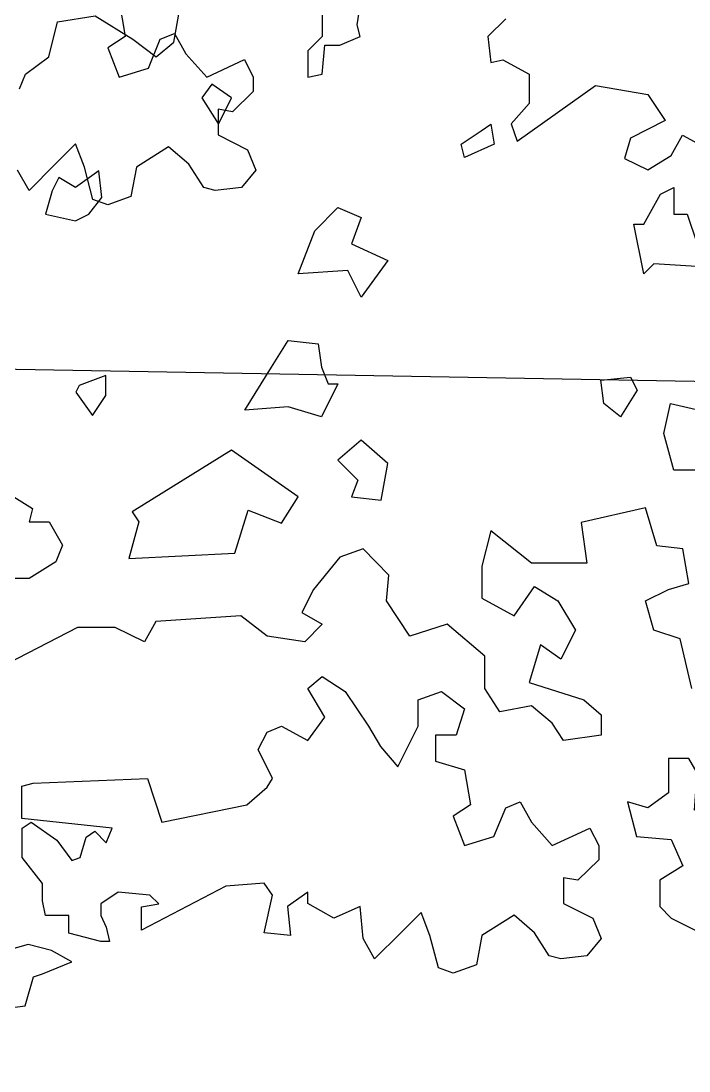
# Model space of a CAD drawing. Header units: inches. Extents: x -11 to 128, y 7 to 56.
# Drawn here: x 15.31 to 15.667, y 22.122 to 22.684 of the extents above; entities that cross this region are included whole.
import ezdxf

# ---------------------------------------------------------------- set-up
doc = ezdxf.new("R2010")
doc.units = ezdxf.units.IN
doc.header["$MEASUREMENT"] = 0
doc.layers.add('CAY', color=94, linetype='Continuous')
doc.layers.add('CAY-3', color=61, linetype='Continuous')
picture_1 = doc.add_image_def('image1.jpg', size_in_pixel=(1680, 1093))

# ---------------------------------------------------------------- blocks, each defined once
blk = doc.blocks.new('A$C76451831')
at = {"layer": 'CAY-3'}
for p, q in [((3130, 1225.7), (3137, 1270.6)), ((2911.8, 1205.1), (2918.3, 1242.8)), ((3088.1, 1246.4), (3088.1, 1211.6)), ((2762.6, 1187.4), (2773.2, 1229.3)), ((2773.2, 1229.3), (2818.1, 1236.4)), ((2818.1, 1236.4), (2862.9, 1208.6)), ((3133.5, 1211.6), (3130, 1225.7)), ((3306.9, 1232.8), (3285.6, 1211.6)), ((2862.9, 1208.6), (2890.6, 1187.4)), ((2890.6, 1187.4), (2911.8, 1205.1)), ((3088.1, 1211.6), (3071, 1194.5)), ((3088.1, 1166.8), (3091.6, 1201.6)), ((3091.6, 1201.6), (3109.3, 1201.6)), ((3109.3, 1201.6), (3133.5, 1211.6)), ((3285.6, 1211.6), (3289.2, 1180.9)), ((3071, 1194.5), (3071, 1163.2)), ((2734.9, 1166.8), (2762.6, 1187.4)), ((3289.2, 1180.9), (3303.3, 1183.9)), ((3303.3, 1183.9), (3334.6, 1166.8)), ((2727.8, 1149.6), (2734.9, 1166.8)), ((3071, 1163.2), (3088.1, 1166.8)), ((3334.6, 1166.8), (3334.6, 1131.9)), ((3320.4, 1087.1), (3413.6, 1153.2)), ((3413.6, 1153.2), (3476.1, 1142.6)), ((3476.1, 1142.6), (3496.7, 1111.9)), ((3334.6, 1131.9), (3313.3, 1107.8)), ((3313.3, 1107.8), (3320.4, 1087.1)), ((3496.7, 1111.9), (3455.4, 1090.7)), ((3455.4, 1090.7), (3448.4, 1066.5)), ((3503.8, 1070), (3517.3, 1094.2)), ((3517.3, 1094.2), (3548.6, 1077.1)), ((3448.4, 1066.5), (3476.1, 1052.9)), ((3476.1, 1052.9), (3503.8, 1070)), ((3473.1, 650.6), (3396.5, 632.9)), ((3486.7, 605.2), (3473.1, 650.6)), ((3396.5, 632.9), (3403.5, 584.6)), ((3289.2, 622.9), (3278.5, 581)), ((3337.5, 584.6), (3289.2, 622.9)), ((3137, 601.7), (3109.3, 591.6)), ((3167.7, 570.4), (3137, 601.7)), ((3517.9, 601.7), (3486.7, 605.2)), ((3525, 560.4), (3517.9, 601.7)), ((3109.3, 591.6), (3078.1, 553.3)), ((3278.5, 581), (3278.5, 542.7)), ((3403.5, 584.6), (3337.5, 584.6)), ((3164.8, 539.7), (3167.7, 570.4)), ((3078.1, 553.3), (3063.9, 525.6)), ((3316.9, 522), (3341, 556.8)), ((3341, 556.8), (3368.8, 539.7)), ((3473.1, 539.7), (3500.8, 553.3)), ((3500.8, 553.3), (3525, 560.4)), ((6339.7, 556), (6346.7, 514.1)), ((3192.5, 497.8), (3164.8, 539.7)), ((3278.5, 542.7), (3316.9, 522)), ((3368.8, 539.7), (3390, 504.9)), ((3483.1, 504.9), (3473.1, 539.7)), ((3063.9, 525.6), (3088.1, 512)), ((2890.2, 514.9), (2876.6, 490.8)), ((2991.4, 522), (2890.2, 514.9)), ((3022.7, 497.8), (2991.4, 522)), ((6346.7, 514.1), (6326.1, 500.5)), ((6388.6, 510.6), (6405.7, 517.6)), ((6405.7, 517.6), (6419.3, 493.4)), ((2797, 507.9), (2685, 450.4)), ((2841.8, 507.9), (2797, 507.9)), ((2876.6, 490.8), (2841.8, 507.9)), ((3088.1, 512), (3067.5, 490.8)), ((3237.3, 512), (3192.5, 497.8)), ((3282.1, 473.7), (3237.3, 512)), ((3390, 504.9), (3372.3, 470.1)), ((3514.4, 494.3), (3483.1, 504.9)), ((6326.1, 500.5), (6339.7, 465.7)), ((6374.5, 476.3), (6388.6, 510.6)), ((3067.5, 490.8), (3022.7, 497.8)), ((3528.5, 435.3), (3514.4, 494.3)), ((6419.3, 493.4), (6444, 465.7)), ((3348.1, 487.2), (3334.6, 442.4)), ((3372.3, 470.1), (3348.1, 487.2)), ((6339.7, 465.7), (6374.5, 476.3)), ((6444, 465.7), (6488.8, 486.4)), ((6488.8, 486.4), (6499.5, 465.7)), ((3282.1, 435.3), (3282.1, 473.7)), ((6499.5, 465.7), (6499.5, 448.6)), ((3071, 435.3), (3088.1, 449.5)), ((3088.1, 449.5), (3115.8, 431.8)), ((3334.6, 442.4), (3400, 421.8)), ((6499.5, 448.6), (6474.7, 424.4)), ((3091.6, 401.1), (3071, 435.3)), ((3115.8, 431.8), (3143.5, 390.5)), ((3202.5, 421.8), (3230.2, 431.8)), ((3230.2, 431.8), (3257.9, 411.1)), ((3299.8, 407.6), (3282.1, 435.3)), ((6457.6, 427.4), (6457.6, 396.7)), ((6474.7, 424.4), (6457.6, 427.4)), ((3202.5, 390.5), (3202.5, 421.8)), ((3337.5, 414.7), (3299.8, 407.6)), ((3362.3, 394), (3337.5, 414.7)), ((3400, 421.8), (3420.6, 404.1)), ((3071, 373.4), (3091.6, 401.1)), ((3257.9, 411.1), (3247.9, 379.9)), ((3420.6, 404.1), (3420.6, 379.9)), ((3022.7, 383.4), (3039.8, 390.5)), ((3039.8, 390.5), (3071, 373.4)), ((3143.5, 390.5), (3157.7, 366.3)), ((3178.3, 342.1), (3202.5, 390.5)), ((3375.8, 373.4), (3362.3, 394)), ((6457.6, 396.7), (6492.4, 379)), ((3012, 362.8), (3022.7, 383.4)), ((3223.1, 379.9), (3223.1, 348.6)), ((3247.9, 379.9), (3223.1, 379.9)), ((3420.6, 379.9), (3375.8, 373.4)), ((6287.8, 386.1), (6263.6, 361.9)), ((6298.4, 358.4), (6287.8, 386.1)), ((6398.6, 382.6), (6360.3, 358.4)), ((6422.8, 361.9), (6398.6, 382.6)), ((6492.4, 379), (6502.4, 354.8)), ((3029.1, 328), (3012, 362.8)), ((3157.7, 366.3), (3178.3, 342.1)), ((6232.4, 330.6), (6218.8, 354.8)), ((6263.6, 361.9), (6232.4, 330.6)), ((6308.4, 320), (6298.4, 358.4)), ((6360.3, 358.4), (6353.8, 323.6)), ((6440.5, 334.2), (6422.8, 361.9)), ((6502.4, 354.8), (6485.3, 334.2)), ((3223.1, 348.6), (3257.9, 338.6)), ((3257.9, 338.6), (3265, 296.7)), ((2744, 322.4), (2880.2, 328)), ((2880.2, 328), (2897.3, 276)), ((3022.7, 317.9), (3029.1, 328)), ((6454.1, 330.6), (6440.5, 334.2)), ((6485.3, 334.2), (6454.1, 330.6)), ((2730.4, 318.9), (2744, 322.4)), ((2730.4, 280.5), (2730.4, 318.9)), ((2998.5, 296.7), (3022.7, 317.9)), ((6326.1, 313.5), (6308.4, 320)), ((6353.8, 323.6), (6326.1, 313.5)), ((3306.9, 293.2), (3323.9, 300.2)), ((3323.9, 300.2), (3337.5, 276.1)), ((2897.3, 276), (2998.5, 296.7)), ((3265, 296.7), (3244.4, 283.1)), ((3292.7, 259), (3306.9, 293.2)), ((2838.3, 269), (2730.4, 280.5)), ((2731, 269), (2741.6, 276)), ((2741.6, 276), (2772.3, 254.8)), ((3244.4, 283.1), (3257.9, 248.3)), ((3337.5, 276.1), (3362.3, 248.3)), ((2731, 234.2), (2731, 269)), ((2807.1, 258.3), (2817.7, 265.4)), ((2817.7, 265.4), (2831.2, 251.3)), ((2831.2, 251.3), (2838.3, 269)), ((3362.3, 248.3), (3407.1, 269)), ((3407.1, 269), (3417.7, 248.3)), ((2772.3, 254.8), (2790, 230.6)), ((2800, 234.2), (2807.1, 258.3)), ((3257.9, 248.3), (3292.7, 259)), ((3417.7, 248.3), (3417.7, 231.2)), ((2755.2, 202.9), (2731, 234.2)), ((2790, 230.6), (2800, 234.2)), ((3417.7, 231.2), (3392.9, 207)), ((2755.2, 182.3), (2755.2, 202.9)), ((3019.1, 203.5), (2973.7, 200)), ((3029.1, 189.3), (3019.1, 203.5)), ((3375.8, 210), (3375.8, 179.3)), ((3392.9, 207), (3375.8, 210)), ((2845.4, 192.9), (2824.7, 178.7)), ((2883.1, 189.3), (2845.4, 192.9)), ((2973.7, 200), (2873.1, 147.5)), ((2893.7, 178.7), (2883.1, 189.3)), ((3019.1, 144.5), (3029.1, 189.3)), ((3071, 192.9), (3046.8, 175.8)), ((3071, 179.3), (3071, 192.9)), ((2758.7, 165.1), (2755.2, 182.3)), ((2824.7, 178.7), (2824.7, 165.1)), ((2873.1, 175.2), (2893.7, 178.7)), ((2873.1, 147.5), (2873.1, 175.2)), ((3046.8, 175.8), (3050.4, 141)), ((3102.3, 161.6), (3071, 179.3)), ((3133.5, 175.8), (3102.3, 161.6)), ((3137, 137.4), (3133.5, 175.8)), ((3375.8, 179.3), (3410.6, 161.6)), ((2786.4, 165.1), (2758.7, 165.1)), ((2786.4, 143.9), (2786.4, 165.1)), ((2824.7, 165.1), (2831.2, 151)), ((3206, 168.7), (3181.9, 144.5)), ((3216.6, 141), (3206, 168.7)), ((3316.9, 165.2), (3278.5, 141)), ((3341, 144.5), (3316.9, 165.2)), ((2831.2, 151), (2834.8, 133.9)), ((3410.6, 161.6), (3420.6, 137.4)), ((2824.7, 133.9), (2786.4, 143.9)), ((3050.4, 141), (3019.1, 144.5)), ((3181.9, 144.5), (3150.6, 113.3)), ((3226.7, 102.6), (3216.6, 141)), ((3278.5, 141), (3272.1, 106.2)), ((3358.7, 116.8), (3341, 144.5)), ((2834.8, 133.9), (2824.7, 133.9)), ((3150.6, 113.3), (3137, 137.4)), ((3420.6, 137.4), (3403.5, 116.8)), ((3372.3, 113.3), (3358.7, 116.8)), ((3403.5, 116.8), (3372.3, 113.3)), ((3244.4, 96.1), (3226.7, 102.6)), ((3272.1, 106.2), (3244.4, 96.1))]:
    blk.add_line(p, q, dxfattribs=at)
for points in [[(2980.4, 1138.9), (2956.7, 1154.8), (2944.8, 1138.9), (2964.6, 1107.2)], [(3277.4, 1099.3), (3289.2, 1107.2), (3293.2, 1083.5), (3257.6, 1067.6), (3253.6, 1083.5)], [(2826, 1020.1), (2822.1, 1051.8), (2794.4, 1032), (2774.6, 1043.9), (2766.7, 1028), (2758.7, 1000.3), (2794.4, 992.4), (2810.2, 1000.3)], [(3491.1, 1024.1), (3507, 1032), (3507, 1000.3), (3522.8, 1000.3), (3534.7, 964.7), (3558.4, 972.6), (3546.6, 936.9), (3483.2, 940.9), (3471.3, 929), (3459.5, 988.4), (3471.3, 988.4)], [(3079.4, 980.5), (3107.1, 1008.2), (3134.8, 996.3), (3123, 964.7), (3166.5, 944.9), (3134.8, 901.3), (3119, 933), (3059.6, 929)], [(3027.9, 818.1), (3047.7, 849.8), (3083.4, 845.8), (3087.3, 818.1), (3095.2, 798.3), (3107.1, 798.3), (3087.3, 758.7), (3047.7, 770.6), (2996.3, 766.6)], [(3495.1, 738.9), (3503, 774.6), (3554.5, 762.7), (3562.4, 790.4), (3558.4, 818.1), (3582.2, 826), (3617.8, 814.2), (3605.9, 758.7), (3582.2, 742.9), (3578.2, 707.2), (3558.4, 695.3), (3507, 695.3)], [(2798.8, 796), (2794.8, 788.1), (2814.6, 760.4), (2830.5, 784.1), (2830.5, 807.9)], [(3423.8, 774.6), (3419.9, 802.3), (3455.5, 806.2), (3463.4, 790.4), (3443.6, 758.7)], [(3158.6, 659.7), (3166.5, 703.3), (3134.8, 731), (3107.1, 707.2), (3130.9, 683.5), (3123, 663.7)], [(3039.8, 632), (3059.6, 663.7), (2980.4, 719.1), (2862.1, 645.5), (2870, 633.6), (2858.2, 590.1), (2984.4, 596.3), (3000.2, 647.8)], [(2739.4, 633.6), (2763.2, 633.6), (2779, 605.9), (2771.1, 586.1), (2739.4, 566.3), (2691.9, 566.3), (2672.1, 590.1), (2668.1, 617.8), (2699.8, 617.8), (2703.8, 641.6), (2711.7, 669.3), (2743.4, 649.5)], [(3535, 335), (3525, 352.1), (3500.8, 352.1), (3500.8, 310.9), (3476.1, 293.2), (3451.9, 300.2), (3462.5, 259), (3503.8, 255.4), (3517.9, 224.1), (3490.2, 207), (3490.2, 175.8), (3503.8, 161.6), (3538.6, 144.5), (3556.3, 172.2), (3545.6, 210), (3594, 220.6), (3614.6, 241.3), (3580.4, 265.4), (3569.8, 300.2), (3531.5, 290.2)], [(2765.8, 123.3), (2738.1, 130.3), (2699.7, 119.7), (2699.7, 99.1), (2716.8, 88.5), (2710.4, 54.3), (2734.5, 57.2), (2744.6, 92), (2755.2, 95.5), (2790, 109.7)]]:
    blk.add_lwpolyline(points, close=True, dxfattribs=at)

msp = doc.modelspace()

# ---------------------------------------------------------------- linework, layer by layer
msp.add_line((11.80074, 22.55984), (70.25366, 21.51914))

# ---------------------------------------------------------------- block references
at = {"layer": 'CAY', "xscale": 0.0004489089019145984, "yscale": 0.0004489089019145984, "zscale": 0.0004489089019145984}
for p in [(12.51623, 22.44458), (14.08437, 22.13133)]:
    msp.add_blockref('A$C76451831', p, dxfattribs=at)

# ---------------------------------------------------------------- pictures from other files: only their frames are drawn
image = msp.add_image(picture_1, insert=(12.49661, 7.37723), size_in_units=(74.4025, 48.40591))
image.dxf.flags = 6

doc.saveas('drawing.dxf')
